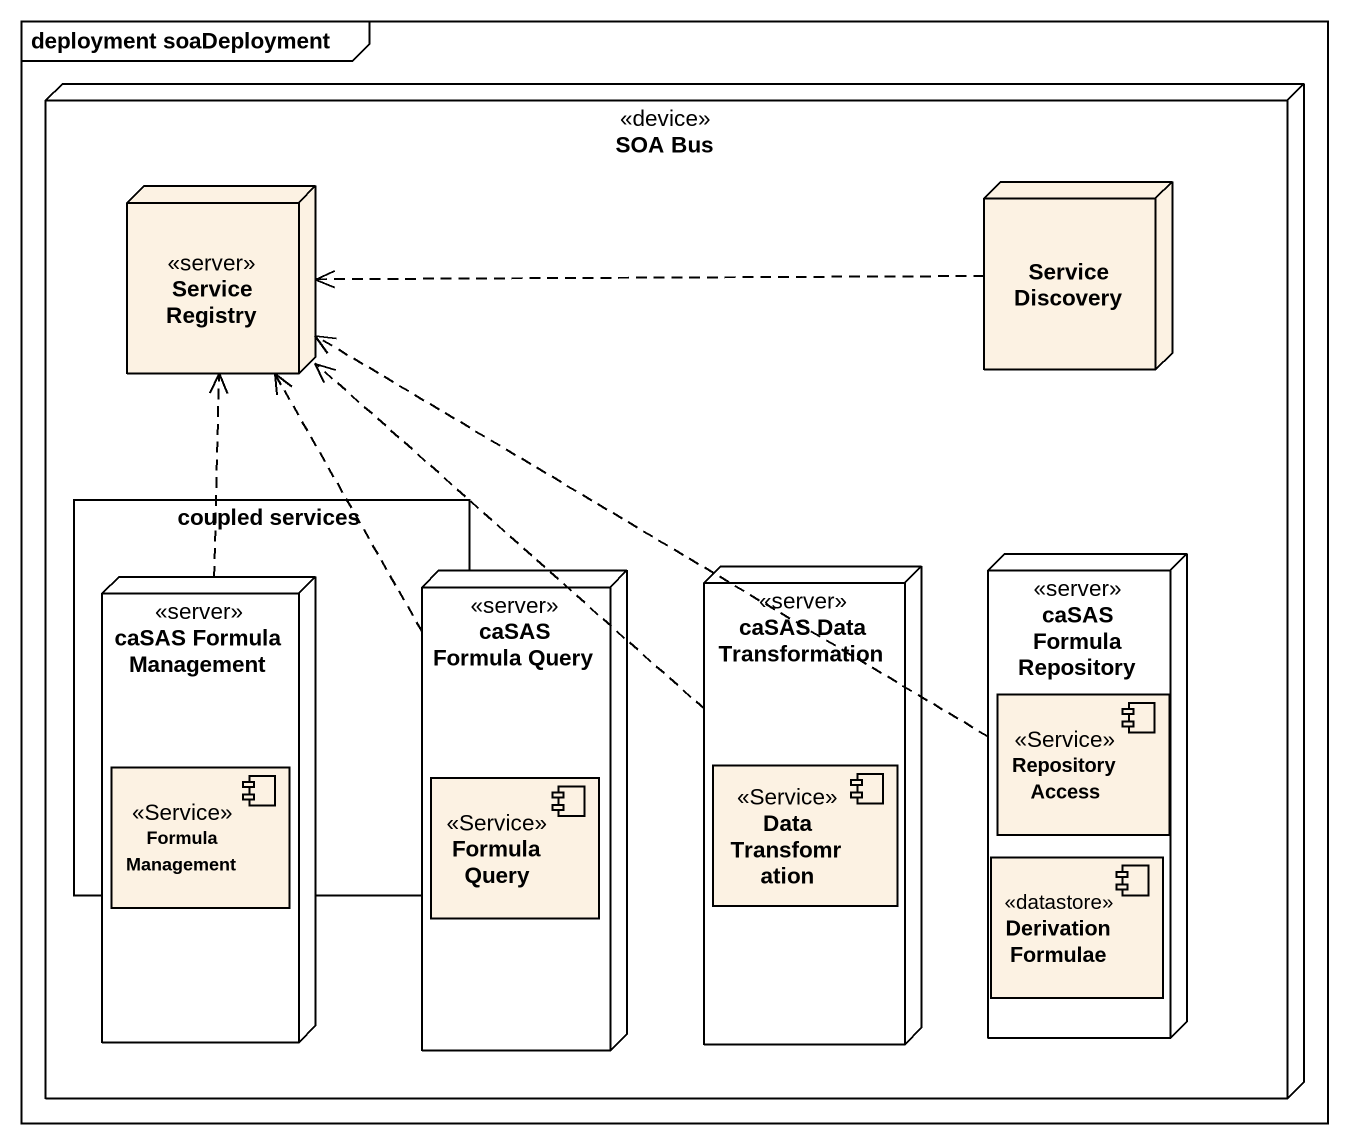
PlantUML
@startuml
mainframe deployment soaDeployment
node "SOA Bus" as SOA_Bus <<device>> {
  node "Service Registry" as Service_Registry <<server>>
  node "Service Discovery" as Service_Discovery
  rectangle "coupled services" as coupled_services
  node "caSAS Formula Management" as caSAS_Formula_Management <<server>> {
    component "Formula Management" as Formula_Management <<Service>>
  }
  node "caSAS Formula Query" as caSAS_Formula_Query <<server>> {
    component "Formula Query" as Formula_Query <<Service>>
  }
  node "caSAS Data Transformation" as caSAS_Data_Transformation <<server>> {
    component "Data Transfomration" as Data_Transfomration <<Service>>
  }
  node "caSAS Formula Repository" as caSAS_Formula_Repository <<server>> {
    component "Repository Access" as Repository_Access <<Service>>
    component "Derivation Formulae" as Derivation_Formulae <<datastore>>
  }
}
Service_Discovery .left.> Service_Registry
caSAS_Formula_Management .up.> Service_Registry
caSAS_Formula_Query .up.> Service_Registry
caSAS_Data_Transformation .up.> Service_Registry
caSAS_Formula_Repository .left.> Service_Registry
@enduml
